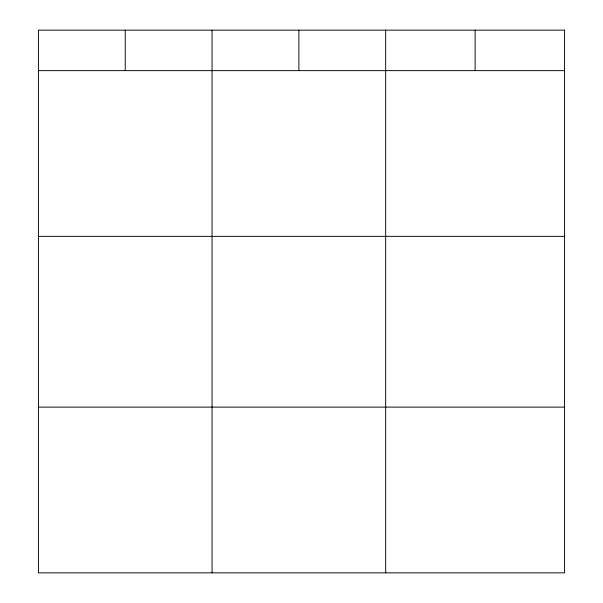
<?xml version="1.0" encoding="UTF-8"?>
<svg xmlns="http://www.w3.org/2000/svg" width="603" height="603" viewBox="0 0 603 603"><rect width="100%" height="100%" fill="white"/><g stroke="black" fill="none" stroke-linecap="round" stroke-linejoin="round"><path stroke-width="0.9" d="M38.434 70.634L564.566 70.634M38.434 236.361L564.566 236.361M38.434 407.115L564.566 407.115M475.126 30.15L475.126 70.634M385.679 30.15L385.679 572.85M298.869 30.15L298.869 70.634M212.06 30.15L212.06 572.85M125.243 30.15L125.243 70.634M564.566 30.15L38.434 30.15L38.434 572.85L564.566 572.85L564.566 30.15"/></g></svg>
